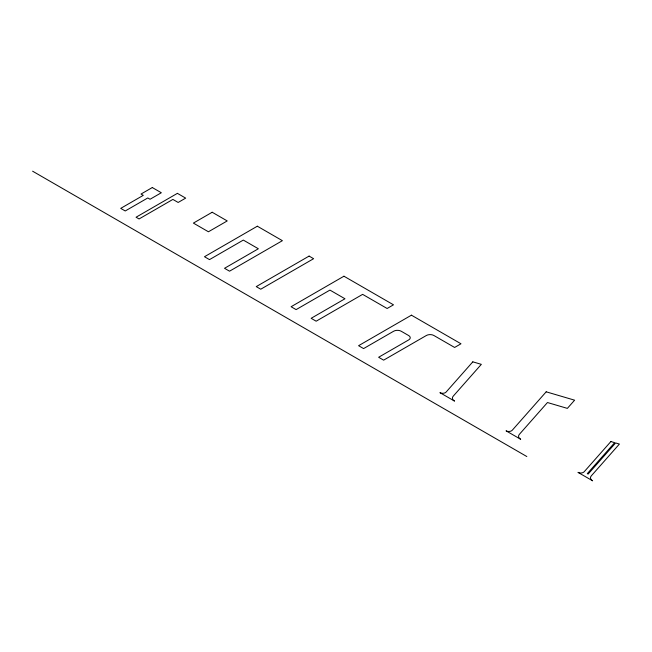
<?xml version="1.0" encoding="UTF-8"?>
<svg xmlns="http://www.w3.org/2000/svg" width="652" height="652" viewBox="0 0 652 652"><rect width="100%" height="100%" fill="white"/><g stroke="black" fill="none" stroke-linecap="round" stroke-linejoin="round"><path stroke-width="0.98" d="M32.6 171.191L526.832 456.539M472.814 361.844L446.09 392.088A3.863 2.233 0 0 1 439.921 392.651L454.55 401.102A7.311 4.222 0 0 1 453.205 396.196L481.339 364.346L472.814 361.844M546.189 391.819L512.227 430.271A3.863 2.233 0 0 1 506.05 430.833L520.679 439.277A7.311 4.222 0 0 1 519.342 434.379L547.468 402.528L567.362 408.388L574.608 400.181L546.189 391.819M610.875 441.551L584.151 471.795A3.863 2.233 0 0 1 577.982 472.358L592.611 480.809A7.311 4.222 0 0 1 591.266 475.903L619.4 444.061L615.61 442.944L588.104 474.077L587.313 473.621L614.665 442.667L610.875 441.551M152.299 187.54L141.028 194.043L143.277 195.347L120.726 208.371L125.241 210.971L147.792 197.955L150.05 199.251L161.321 192.747L152.299 187.54M177.401 193.351L136.056 217.222L139.063 218.958L172.894 199.422L178.151 202.462L185.673 198.118L177.401 193.351M212.185 212.25L193.391 223.098L208.428 231.778L227.222 220.93L212.185 212.25M257.336 226.211L204.483 256.725L209.496 259.618L243.318 240.083L258.355 248.762L224.524 268.298L229.537 271.191L282.389 240.678L257.336 226.211M309.097 256.089L256.244 286.611L260.751 289.211L313.612 258.697L309.097 256.089M343.946 276.212L291.094 306.725L296.106 309.618L329.936 290.091L344.973 298.771L311.143 318.306L316.155 321.2L362.634 294.362L387.125 308.494L393.49 304.818L343.946 276.212M411.436 315.177L358.584 345.69L363.596 348.584L393.661 331.224A5.314 3.073 0 0 1 401.184 331.224L408.698 335.568A5.314 3.073 0 0 1 408.698 339.904L378.633 357.263L383.637 360.157L426.367 335.495A5.314 3.073 0 0 1 433.882 335.495L454.615 347.459L460.98 343.783L411.436 315.177"/></g></svg>
